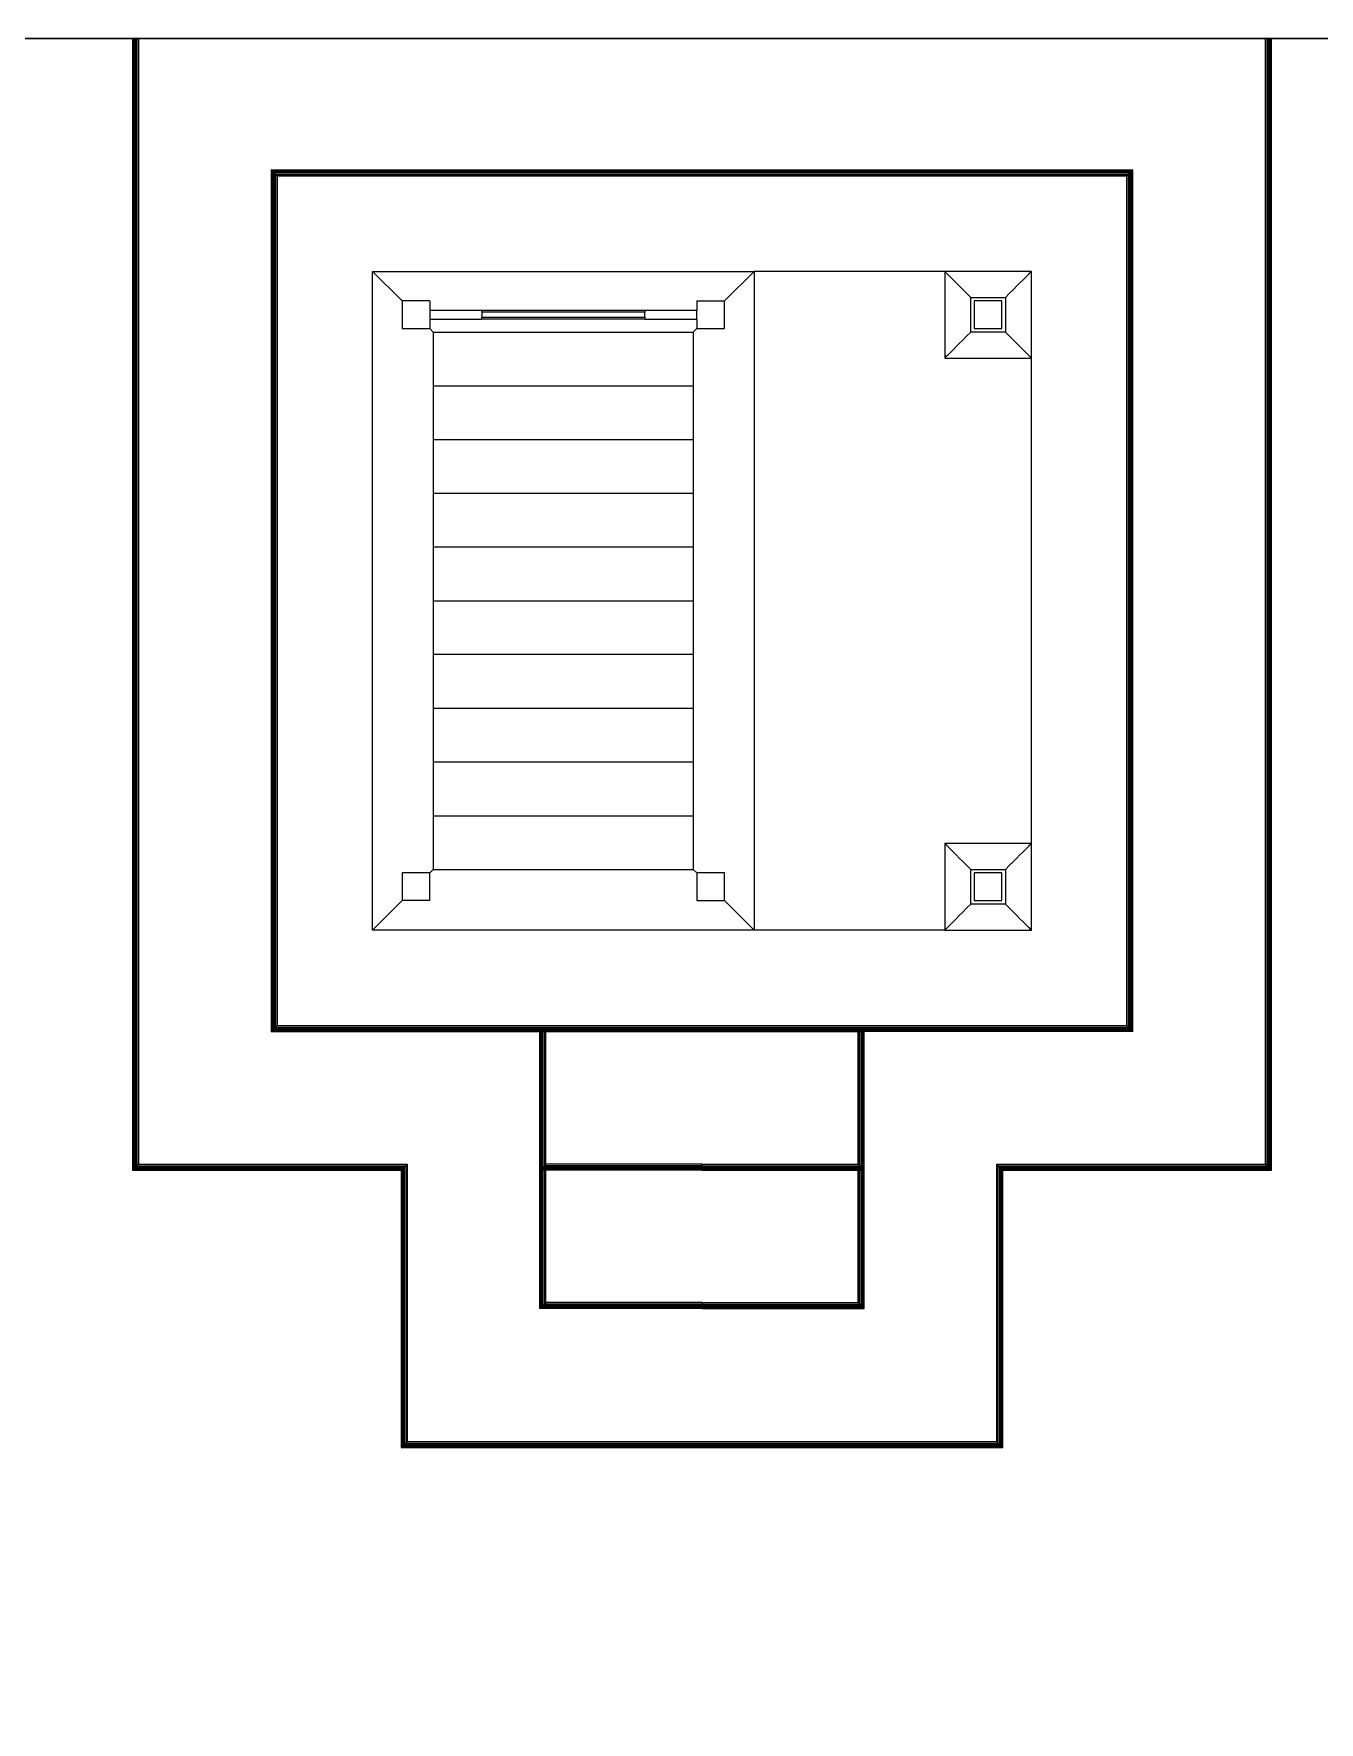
# Model space of a CAD drawing. Header units: millimetres. Extents: x -280308 to 6402717, y -14 to 2073074.
# Drawn here: x -2947 to 500, y 642607 to 647136 of the extents above; entities that cross this region are included whole.
import ezdxf

# ---------------------------------------------------------------- set-up
doc = ezdxf.new("R2010")
doc.units = ezdxf.units.MM
doc.layers.get('0').update_dxf_attribs({"lineweight": 0})
doc.layers.add('A-ALINE-6', color=117, linetype='Continuous', lineweight=9)
doc.layers.add('A-FILL-1', color=7, linetype='Continuous', lineweight=0, true_color=0x454545)
doc.layers.add('SectionCutEdges', color=7, linetype='Continuous', lineweight=35, true_color=0xa5aeb1)

# ---------------------------------------------------------------- blocks, each defined once
blk = doc.blocks.new('A$C18a5d4e7')
at = {"color": 0, "linetype": 'ByBlock', "lineweight": -2}
for p, q in [((-8.5905, 7.2), (-8.5905, 7.0508)), ((-8.59, 7.2), (-8.59, 7.0508)), ((-8.5884, 7.2), (-8.5884, 4.1664)), ((-8.5858, 7.2), (-8.5858, 4.1689)), ((-8.5824, 7.2), (-8.5824, 4.1723)), ((-8.5785, 7.2), (-8.5785, 4.1762)), ((-8.5743, 7.2), (-8.5743, 4.1805)), ((-5.5518, 4.1805), (-5.5518, 7.2)), ((-5.5476, 4.1762), (-5.5476, 7.2)), ((-5.5436, 4.1723), (-5.5436, 7.2)), ((-5.5403, 4.1689), (-5.5403, 7.2)), ((-5.5377, 4.1664), (-5.5377, 7.2)), ((-5.536, 4.1647), (-5.536, 7.2)), ((-5.5355, 7.0508), (-5.5355, 7.2)), ((-8.59, 7.0508), (-8.5905, 7.0508)), ((-8.5905, 7.0508), (-8.5905, 4.1642)), ((-8.59, 7.0508), (-8.59, 4.1647)), ((-5.5355, 4.1642), (-5.5355, 7.0508)), ((-8.2185, 6.8472), (-5.9075, 6.8472)), ((-8.2185, 6.8472), (-8.2185, 4.5362)), ((-8.218, 6.8467), (-8.2164, 6.845)), ((-8.218, 6.8467), (-5.908, 6.8467)), ((-8.218, 6.8467), (-8.218, 4.5367)), ((-8.2164, 6.845), (-8.2138, 6.8425)), ((-8.2164, 6.845), (-5.9097, 6.845)), ((-8.2164, 6.845), (-8.2164, 4.5384)), ((-8.2138, 6.8425), (-8.2104, 6.8391)), ((-8.2138, 6.8425), (-5.9123, 6.8425)), ((-8.2138, 6.8425), (-8.2138, 4.5409)), ((-8.2104, 6.8391), (-8.2065, 6.8352)), ((-8.2104, 6.8391), (-5.9156, 6.8391)), ((-8.2104, 6.8391), (-8.2104, 4.5443)), ((-5.9156, 6.8391), (-5.9196, 6.8352)), ((-5.9123, 6.8425), (-5.9156, 6.8391)), ((-5.9156, 4.5443), (-5.9156, 6.8391)), ((-5.9097, 6.845), (-5.9123, 6.8425)), ((-5.9123, 4.5409), (-5.9123, 6.8425)), ((-5.908, 6.8467), (-5.9097, 6.845)), ((-5.9097, 4.5384), (-5.9097, 6.845)), ((-5.908, 4.5367), (-5.908, 6.8467)), ((-5.9075, 4.5362), (-5.9075, 6.8472)), ((-8.2065, 6.8352), (-8.2023, 6.831)), ((-8.2065, 6.8352), (-5.9196, 6.8352)), ((-8.2065, 6.8352), (-8.2065, 4.5482)), ((-5.9238, 6.831), (-8.2023, 6.831)), ((-8.2023, 6.831), (-8.2023, 4.5525)), ((-5.9196, 6.8352), (-5.9238, 6.831)), ((-5.9238, 4.5525), (-5.9238, 6.831)), ((-5.9196, 4.5482), (-5.9196, 6.8352)), ((-7.9465, 6.5752), (-7.8675, 6.4962)), ((-7.9465, 6.5752), (-6.9235, 6.5752)), ((-7.9465, 4.8082), (-7.9465, 6.5752)), ((-7.0026, 6.4962), (-6.9235, 6.5752)), ((-6.412, 6.5752), (-6.9235, 6.5752)), ((-6.9235, 6.5752), (-6.9235, 4.8082)), ((-6.1795, 6.5752), (-6.412, 6.5752)), ((-6.4118, 6.575), (-6.412, 6.5752)), ((-6.412, 6.5752), (-6.412, 6.3427)), ((-6.4105, 6.5737), (-6.4118, 6.575)), ((-6.4082, 6.5714), (-6.4105, 6.5737)), ((-6.4048, 6.568), (-6.4082, 6.5714)), ((-6.4004, 6.5636), (-6.4048, 6.568)), ((-6.1911, 6.5636), (-6.1867, 6.568)), ((-6.1867, 6.568), (-6.1834, 6.5714)), ((-6.1834, 6.5714), (-6.181, 6.5737)), ((-6.181, 6.5737), (-6.1798, 6.575)), ((-6.1795, 6.3427), (-6.1795, 6.5752)), ((-6.3951, 6.5582), (-6.4004, 6.5636)), ((-6.3887, 6.5519), (-6.3951, 6.5582)), ((-6.3813, 6.5445), (-6.3887, 6.5519)), ((-6.3729, 6.5361), (-6.3813, 6.5445)), ((-6.3636, 6.5268), (-6.3729, 6.5361)), ((-6.3534, 6.5166), (-6.3636, 6.5268)), ((-6.2381, 6.5166), (-6.2279, 6.5268)), ((-6.2279, 6.5268), (-6.2186, 6.5361)), ((-6.2186, 6.5361), (-6.2102, 6.5445)), ((-6.2102, 6.5445), (-6.2029, 6.5519)), ((-6.2029, 6.5519), (-6.1965, 6.5582)), ((-6.1965, 6.5582), (-6.1911, 6.5636)), ((-6.3423, 6.5055), (-6.3534, 6.5166)), ((-6.3423, 6.4125), (-6.3423, 6.5055)), ((-6.3423, 6.5055), (-6.2493, 6.5055)), ((-6.2493, 6.5055), (-6.2381, 6.5166)), ((-6.2493, 6.5055), (-6.2493, 6.4125)), ((-7.2165, 6.4706), (-7.6536, 6.4706)), ((-7.2165, 6.4473), (-7.6536, 6.4473)), ((-7.7931, 6.4218), (-7.7838, 6.4125)), ((-7.7838, 6.4125), (-7.0863, 6.4125)), ((-7.7838, 6.4125), (-7.7838, 6.2683)), ((-7.0863, 6.4125), (-7.077, 6.4218)), ((-7.0863, 6.4125), (-7.0863, 6.2683)), ((-6.3636, 6.3911), (-6.3729, 6.3818)), ((-6.3534, 6.4013), (-6.3636, 6.3911)), ((-6.3423, 6.4125), (-6.3534, 6.4013)), ((-6.2493, 6.4125), (-6.3423, 6.4125)), ((-6.2493, 6.4125), (-6.2381, 6.4013)), ((-6.2381, 6.4013), (-6.2279, 6.3911)), ((-6.2279, 6.3911), (-6.2186, 6.3818)), ((-6.4118, 6.3429), (-6.412, 6.3427)), ((-6.412, 6.3427), (-6.1795, 6.3427)), ((-6.4105, 6.3442), (-6.4118, 6.3429)), ((-6.4082, 6.3465), (-6.4105, 6.3442)), ((-6.4048, 6.3499), (-6.4082, 6.3465)), ((-6.4004, 6.3543), (-6.4048, 6.3499)), ((-6.3951, 6.3597), (-6.4004, 6.3543)), ((-6.3887, 6.366), (-6.3951, 6.3597)), ((-6.3813, 6.3734), (-6.3887, 6.366)), ((-6.3729, 6.3818), (-6.3813, 6.3734)), ((-6.2186, 6.3818), (-6.2102, 6.3734)), ((-6.2102, 6.3734), (-6.2029, 6.366)), ((-6.2029, 6.366), (-6.1965, 6.3597)), ((-6.1965, 6.3597), (-6.1911, 6.3543)), ((-6.1911, 6.3543), (-6.1867, 6.3499)), ((-6.1867, 6.3499), (-6.1834, 6.3465)), ((-6.1834, 6.3465), (-6.181, 6.3442)), ((-6.181, 6.3442), (-6.1798, 6.3429)), ((-6.1798, 6.3429), (-6.1795, 6.3427)), ((-6.1795, 5.0407), (-6.1795, 6.3427)), ((-7.7838, 6.2683), (-7.0863, 6.2683)), ((-7.7838, 6.2683), (-7.7838, 6.1242)), ((-7.0863, 6.2683), (-7.0863, 6.1242)), ((-7.7838, 6.1242), (-7.0863, 6.1242)), ((-7.7838, 6.1242), (-7.7838, 5.98)), ((-7.0863, 6.1242), (-7.0863, 5.98)), ((-7.7838, 5.98), (-7.0863, 5.98)), ((-7.7838, 5.98), (-7.7838, 5.8359)), ((-7.0863, 5.98), (-7.0863, 5.8359)), ((-7.7838, 5.8359), (-7.0863, 5.8359)), ((-7.7838, 5.8359), (-7.7838, 5.6917)), ((-7.0863, 5.8359), (-7.0863, 5.6917)), ((-7.7838, 5.6917), (-7.0863, 5.6917)), ((-7.7838, 5.6917), (-7.7838, 5.5476)), ((-7.0863, 5.6917), (-7.0863, 5.5476)), ((-7.0863, 5.5476), (-7.7838, 5.5476)), ((-7.7838, 5.5476), (-7.7838, 5.4034)), ((-7.0863, 5.5476), (-7.0863, 5.4034)), ((-7.7838, 5.4034), (-7.0863, 5.4034)), ((-7.7838, 5.4034), (-7.7838, 5.2593)), ((-7.0863, 5.4034), (-7.0863, 5.2593)), ((-7.7838, 5.2593), (-7.0863, 5.2593)), ((-7.7838, 5.2593), (-7.7838, 5.1151)), ((-7.0863, 5.2593), (-7.0863, 5.1151)), ((-7.7838, 5.1151), (-7.0863, 5.1151)), ((-7.7838, 5.1151), (-7.7838, 4.971)), ((-7.0863, 5.1151), (-7.0863, 4.971)), ((-6.1795, 5.0407), (-6.412, 5.0407)), ((-6.4118, 5.0405), (-6.412, 5.0407)), ((-6.412, 5.0407), (-6.412, 4.8082)), ((-6.4105, 5.0392), (-6.4118, 5.0405)), ((-6.4082, 5.0369), (-6.4105, 5.0392)), ((-6.4048, 5.0335), (-6.4082, 5.0369)), ((-6.4004, 5.0291), (-6.4048, 5.0335)), ((-6.3951, 5.0237), (-6.4004, 5.0291)), ((-6.1965, 5.0237), (-6.1911, 5.0291)), ((-6.1911, 5.0291), (-6.1867, 5.0335)), ((-6.1867, 5.0335), (-6.1834, 5.0369)), ((-6.1834, 5.0369), (-6.181, 5.0392)), ((-6.181, 5.0392), (-6.1798, 5.0405)), ((-6.1798, 5.0405), (-6.1795, 5.0407)), ((-6.1795, 4.8082), (-6.1795, 5.0407)), ((-6.3887, 5.0174), (-6.3951, 5.0237)), ((-6.3813, 5.01), (-6.3887, 5.0174)), ((-6.3729, 5.0016), (-6.3813, 5.01)), ((-6.3636, 4.9923), (-6.3729, 5.0016)), ((-6.3534, 4.9821), (-6.3636, 4.9923)), ((-6.3423, 4.971), (-6.3534, 4.9821)), ((-6.2493, 4.971), (-6.2381, 4.9821)), ((-6.2381, 4.9821), (-6.2279, 4.9923)), ((-6.2279, 4.9923), (-6.2186, 5.0016)), ((-6.2186, 5.0016), (-6.2102, 5.01)), ((-6.2102, 5.01), (-6.2029, 5.0174)), ((-6.2029, 5.0174), (-6.1965, 5.0237)), ((-7.7838, 4.971), (-7.7931, 4.9617)), ((-7.7838, 4.971), (-7.0863, 4.971)), ((-7.077, 4.9617), (-7.0863, 4.971)), ((-7.0026, 4.9617), (-7.077, 4.9617)), ((-7.077, 4.9617), (-7.077, 4.8873)), ((-7.0026, 4.8873), (-7.0026, 4.9617)), ((-6.3423, 4.971), (-6.2493, 4.971)), ((-6.3423, 4.878), (-6.3423, 4.971)), ((-6.2493, 4.971), (-6.2493, 4.878)), ((-7.8675, 4.8873), (-7.9465, 4.8082)), ((-7.077, 4.8873), (-7.0026, 4.8873)), ((-6.9235, 4.8082), (-7.0026, 4.8873)), ((-6.3729, 4.8473), (-6.3813, 4.8389)), ((-6.3636, 4.8566), (-6.3729, 4.8473)), ((-6.3534, 4.8668), (-6.3636, 4.8566)), ((-6.3423, 4.878), (-6.3534, 4.8668)), ((-6.2493, 4.878), (-6.3423, 4.878)), ((-6.2493, 4.878), (-6.2381, 4.8668)), ((-6.2381, 4.8668), (-6.2279, 4.8566)), ((-6.2279, 4.8566), (-6.2186, 4.8473)), ((-6.2186, 4.8473), (-6.2102, 4.8389)), ((-6.9235, 4.8082), (-7.9465, 4.8082)), ((-6.412, 4.8082), (-6.9235, 4.8082)), ((-6.4118, 4.8084), (-6.412, 4.8082)), ((-6.412, 4.8082), (-6.1795, 4.8082)), ((-6.4105, 4.8097), (-6.4118, 4.8084)), ((-6.4082, 4.812), (-6.4105, 4.8097)), ((-6.4048, 4.8154), (-6.4082, 4.812)), ((-6.4004, 4.8198), (-6.4048, 4.8154)), ((-6.3951, 4.8252), (-6.4004, 4.8198)), ((-6.3887, 4.8315), (-6.3951, 4.8252)), ((-6.3813, 4.8389), (-6.3887, 4.8315)), ((-6.2102, 4.8389), (-6.2029, 4.8315)), ((-6.2029, 4.8315), (-6.1965, 4.8252)), ((-6.1965, 4.8252), (-6.1911, 4.8198)), ((-6.1911, 4.8198), (-6.1867, 4.8154)), ((-6.1867, 4.8154), (-6.1834, 4.812)), ((-6.1834, 4.812), (-6.181, 4.8097)), ((-6.181, 4.8097), (-6.1798, 4.8084)), ((-8.2185, 4.5362), (-7.4978, 4.5362)), ((-8.218, 4.5367), (-8.2164, 4.5384)), ((-8.218, 4.5367), (-7.4978, 4.5367)), ((-8.2164, 4.5384), (-8.2138, 4.5409)), ((-8.2164, 4.5384), (-5.9097, 4.5384)), ((-8.2138, 4.5409), (-8.2104, 4.5443)), ((-8.2138, 4.5409), (-5.9123, 4.5409)), ((-8.2104, 4.5443), (-8.2065, 4.5482)), ((-8.2104, 4.5443), (-5.9156, 4.5443)), ((-8.2065, 4.5482), (-8.2023, 4.5525)), ((-8.2065, 4.5482), (-5.9196, 4.5482)), ((-8.2023, 4.5525), (-5.9238, 4.5525)), ((-7.4978, 4.5362), (-7.4978, 4.5367)), ((-7.4978, 4.5367), (-7.4972, 4.5367)), ((-7.4978, 4.1642), (-7.4978, 4.5362)), ((-7.4978, 4.5362), (-7.4972, 4.5362)), ((-7.4972, 4.5362), (-7.4972, 4.5367)), ((-7.4972, 4.5367), (-7.4956, 4.5367)), ((-7.4972, 4.1647), (-7.4972, 4.5362)), ((-7.4972, 4.5362), (-7.4956, 4.5362)), ((-7.4956, 4.5362), (-7.4956, 4.5367)), ((-7.4956, 4.5367), (-7.493, 4.5367)), ((-7.4956, 4.1664), (-7.4956, 4.5362)), ((-7.4956, 4.5362), (-7.493, 4.5362)), ((-7.493, 4.5362), (-7.493, 4.5367)), ((-7.493, 4.5367), (-7.4897, 4.5367)), ((-7.493, 4.1689), (-7.493, 4.5362)), ((-7.493, 4.5362), (-7.4897, 4.5362)), ((-7.4897, 4.5362), (-7.4897, 4.5367)), ((-7.4897, 4.5367), (-7.4857, 4.5367)), ((-7.4897, 4.1723), (-7.4897, 4.5362)), ((-7.4897, 4.5362), (-7.4857, 4.5362)), ((-7.4857, 4.5362), (-7.4857, 4.5367)), ((-7.4857, 4.5367), (-7.4815, 4.5367)), ((-7.4857, 4.1762), (-7.4857, 4.5362)), ((-7.4857, 4.5362), (-7.4815, 4.5362)), ((-7.4815, 4.5362), (-7.4815, 4.5367)), ((-7.4815, 4.5367), (-6.6445, 4.5367)), ((-7.4815, 4.1805), (-7.4815, 4.5362)), ((-7.4815, 4.5362), (-6.6445, 4.5362)), ((-6.6445, 4.5362), (-6.6445, 4.5367)), ((-6.6445, 4.5367), (-6.6403, 4.5367)), ((-6.6445, 4.1805), (-6.6445, 4.5362)), ((-6.6445, 4.5362), (-6.6403, 4.5362)), ((-6.6403, 4.5362), (-6.6403, 4.5367)), ((-6.6403, 4.5367), (-6.6364, 4.5367)), ((-6.6403, 4.1762), (-6.6403, 4.5362)), ((-6.6403, 4.5362), (-6.6364, 4.5362)), ((-6.6364, 4.5362), (-6.6364, 4.5367)), ((-6.6364, 4.5367), (-6.633, 4.5367)), ((-6.6364, 4.1723), (-6.6364, 4.5362)), ((-6.6364, 4.5362), (-6.633, 4.5362)), ((-6.633, 4.5362), (-6.633, 4.5367)), ((-6.633, 4.5367), (-6.6304, 4.5367)), ((-6.633, 4.1689), (-6.633, 4.5362)), ((-6.633, 4.5362), (-6.6304, 4.5362)), ((-6.6304, 4.5362), (-6.6304, 4.5367)), ((-6.6304, 4.5367), (-6.6288, 4.5367)), ((-6.6304, 4.1664), (-6.6304, 4.5362)), ((-6.6304, 4.5362), (-6.6288, 4.5362)), ((-6.6288, 4.5362), (-6.6288, 4.5367)), ((-6.6288, 4.5367), (-6.6282, 4.5367)), ((-6.6288, 4.1813), (-6.6288, 4.5362)), ((-6.6288, 4.5362), (-6.6282, 4.5362)), ((-6.6282, 4.5362), (-6.6282, 4.5367)), ((-5.908, 4.5367), (-6.6282, 4.5367)), ((-6.6282, 4.1813), (-6.6282, 4.5362)), ((-5.9075, 4.5362), (-6.6282, 4.5362)), ((-5.9196, 4.5482), (-5.9238, 4.5525)), ((-5.9156, 4.5443), (-5.9196, 4.5482)), ((-5.9123, 4.5409), (-5.9156, 4.5443)), ((-5.9097, 4.5384), (-5.9123, 4.5409)), ((-5.908, 4.5367), (-5.9097, 4.5384)), ((-8.5858, 4.1689), (-8.5884, 4.1664)), ((-8.5824, 4.1723), (-8.5858, 4.1689)), ((-8.5858, 4.1689), (-7.865, 4.1689)), ((-8.5785, 4.1762), (-8.5824, 4.1723)), ((-8.5824, 4.1723), (-7.8617, 4.1723)), ((-8.5743, 4.1805), (-8.5785, 4.1762)), ((-8.5785, 4.1762), (-7.8577, 4.1762)), ((-8.5743, 4.1805), (-7.8535, 4.1805)), ((-7.865, 4.1689), (-7.8676, 4.1664)), ((-7.8617, 4.1723), (-7.865, 4.1689)), ((-7.865, 4.1689), (-7.865, 3.4249)), ((-7.8577, 4.1762), (-7.8617, 4.1723)), ((-7.8617, 4.1723), (-7.8617, 3.4283)), ((-7.8535, 4.1805), (-7.8577, 4.1762)), ((-7.8577, 4.1762), (-7.8577, 3.4322)), ((-7.8535, 4.1805), (-7.8535, 3.4365)), ((-7.4956, 4.1664), (-7.493, 4.1689)), ((-7.493, 4.1689), (-7.4897, 4.1723)), ((-7.063, 4.1689), (-7.493, 4.1689)), ((-7.4897, 4.1723), (-7.4857, 4.1762)), ((-7.063, 4.1723), (-7.4897, 4.1723)), ((-7.4857, 4.1762), (-7.4815, 4.1805)), ((-7.063, 4.1762), (-7.4857, 4.1762)), ((-7.063, 4.1805), (-7.4815, 4.1805)), ((-7.063, 4.1805), (-6.6445, 4.1805)), ((-7.063, 4.1762), (-7.063, 4.1805)), ((-7.063, 4.1762), (-6.6403, 4.1762)), ((-7.063, 4.1723), (-7.063, 4.1762)), ((-7.063, 4.1723), (-6.6364, 4.1723)), ((-7.063, 4.1689), (-7.063, 4.1723)), ((-7.063, 4.1689), (-6.633, 4.1689)), ((-7.063, 4.1664), (-7.063, 4.1689)), ((-6.6445, 4.1805), (-6.6403, 4.1762)), ((-6.6403, 4.1762), (-6.6364, 4.1723)), ((-6.6364, 4.1723), (-6.633, 4.1689)), ((-6.633, 4.1689), (-6.6304, 4.1664)), ((-6.6282, 4.1813), (-6.6288, 4.1813)), ((-6.6288, 4.1647), (-6.6288, 4.1813)), ((-6.6282, 4.1642), (-6.6282, 4.1813)), ((-6.2725, 3.4365), (-6.2725, 4.1805)), ((-6.2725, 4.1805), (-6.2683, 4.1762)), ((-6.2725, 4.1805), (-5.5518, 4.1805)), ((-6.2683, 3.4322), (-6.2683, 4.1762)), ((-6.2683, 4.1762), (-6.2644, 4.1723)), ((-6.2683, 4.1762), (-5.5476, 4.1762)), ((-6.2644, 3.4283), (-6.2644, 4.1723)), ((-6.2644, 4.1723), (-6.261, 4.1689)), ((-6.2644, 4.1723), (-5.5436, 4.1723)), ((-6.261, 3.4249), (-6.261, 4.1689)), ((-6.261, 4.1689), (-6.2584, 4.1664)), ((-6.261, 4.1689), (-5.5403, 4.1689)), ((-5.5518, 4.1805), (-5.5476, 4.1762)), ((-5.5476, 4.1762), (-5.5436, 4.1723)), ((-5.5436, 4.1723), (-5.5403, 4.1689)), ((-5.5403, 4.1689), (-5.5377, 4.1664)), ((-8.59, 4.1647), (-8.5905, 4.1642)), ((-8.5905, 4.1642), (-7.8698, 4.1642)), ((-8.5884, 4.1664), (-8.59, 4.1647)), ((-8.59, 4.1647), (-7.8692, 4.1647)), ((-8.5884, 4.1664), (-7.8676, 4.1664)), ((-7.8692, 4.1647), (-7.8698, 4.1642)), ((-7.8698, 4.1642), (-7.8698, 3.4202)), ((-7.8676, 4.1664), (-7.8692, 4.1647)), ((-7.8692, 4.1647), (-7.8692, 3.4207)), ((-7.8676, 4.1664), (-7.8676, 3.4224)), ((-7.4978, 4.1642), (-7.4972, 4.1647)), ((-7.4978, 3.793), (-7.4978, 4.1642)), ((-7.4972, 4.1642), (-7.4978, 4.1642)), ((-7.4972, 4.1647), (-7.4956, 4.1664)), ((-7.063, 4.1647), (-7.4972, 4.1647)), ((-7.4972, 3.7936), (-7.4972, 4.1642)), ((-7.4956, 4.1642), (-7.4972, 4.1642)), ((-7.063, 4.1664), (-7.4956, 4.1664)), ((-7.4956, 3.7952), (-7.4956, 4.1642)), ((-7.493, 4.1642), (-7.4956, 4.1642)), ((-7.493, 3.7978), (-7.493, 4.1642)), ((-7.4897, 4.1642), (-7.493, 4.1642)), ((-7.4897, 3.8011), (-7.4897, 4.1642)), ((-7.4857, 4.1642), (-7.4897, 4.1642)), ((-7.4857, 3.8051), (-7.4857, 4.1642)), ((-7.4815, 4.1642), (-7.4857, 4.1642)), ((-7.4815, 3.8093), (-7.4815, 4.1642)), ((-7.063, 4.1642), (-7.4815, 4.1642)), ((-7.063, 4.1664), (-6.6304, 4.1664)), ((-7.063, 4.1647), (-7.063, 4.1664)), ((-7.063, 4.1647), (-6.6288, 4.1647)), ((-7.063, 4.1642), (-7.063, 4.1647)), ((-7.063, 4.1642), (-6.6445, 4.1642)), ((-6.6445, 3.8093), (-6.6445, 4.1642)), ((-6.6445, 4.1642), (-6.6403, 4.1642)), ((-6.6403, 3.8051), (-6.6403, 4.1642)), ((-6.6403, 4.1642), (-6.6364, 4.1642)), ((-6.6364, 3.8011), (-6.6364, 4.1642)), ((-6.6364, 4.1642), (-6.633, 4.1642)), ((-6.633, 3.7978), (-6.633, 4.1642)), ((-6.633, 4.1642), (-6.6304, 4.1642)), ((-6.6304, 4.1664), (-6.6288, 4.1647)), ((-6.6304, 3.7952), (-6.6304, 4.1642)), ((-6.6304, 4.1642), (-6.6288, 4.1642)), ((-6.6288, 4.1647), (-6.6282, 4.1642)), ((-6.6288, 3.7936), (-6.6288, 4.1642)), ((-6.6288, 4.1642), (-6.6282, 4.1642)), ((-6.6282, 3.793), (-6.6282, 4.1642)), ((-6.2584, 3.4224), (-6.2584, 4.1664)), ((-6.2584, 4.1664), (-6.2568, 4.1647)), ((-6.2584, 4.1664), (-5.5377, 4.1664)), ((-6.2568, 3.4207), (-6.2568, 4.1647)), ((-6.2568, 4.1647), (-6.2562, 4.1642)), ((-6.2568, 4.1647), (-5.536, 4.1647)), ((-6.2562, 3.4202), (-6.2562, 4.1642)), ((-6.2562, 4.1642), (-5.5355, 4.1642)), ((-5.5377, 4.1664), (-5.536, 4.1647)), ((-5.536, 4.1647), (-5.5355, 4.1642)), ((-7.4857, 3.8051), (-7.4897, 3.8011)), ((-7.4815, 3.8093), (-7.4857, 3.8051)), ((-7.063, 3.8051), (-7.4857, 3.8051)), ((-7.063, 3.8093), (-7.4815, 3.8093)), ((-7.063, 3.8093), (-6.6445, 3.8093)), ((-7.063, 3.8093), (-7.063, 3.8051)), ((-7.063, 3.8051), (-7.063, 3.8011)), ((-7.063, 3.8051), (-6.6403, 3.8051)), ((-6.6445, 3.8093), (-6.6403, 3.8051)), ((-6.6403, 3.8051), (-6.6364, 3.8011)), ((-7.4972, 3.7936), (-7.4978, 3.793)), ((-7.063, 3.793), (-7.4978, 3.793)), ((-7.4956, 3.7952), (-7.4972, 3.7936)), ((-7.063, 3.7936), (-7.4972, 3.7936)), ((-7.493, 3.7978), (-7.4956, 3.7952)), ((-7.063, 3.7952), (-7.4956, 3.7952)), ((-7.4897, 3.8011), (-7.493, 3.7978)), ((-7.063, 3.7978), (-7.493, 3.7978)), ((-7.063, 3.8011), (-7.4897, 3.8011)), ((-7.063, 3.8011), (-7.063, 3.7978)), ((-7.063, 3.8011), (-6.6364, 3.8011)), ((-7.063, 3.7978), (-7.063, 3.7952)), ((-7.063, 3.7978), (-6.633, 3.7978)), ((-7.063, 3.7952), (-7.063, 3.7936)), ((-7.063, 3.7952), (-6.6304, 3.7952)), ((-7.063, 3.7936), (-7.063, 3.793)), ((-7.063, 3.7936), (-6.6288, 3.7936)), ((-7.063, 3.793), (-6.6282, 3.793)), ((-6.6364, 3.8011), (-6.633, 3.7978)), ((-6.633, 3.7978), (-6.6304, 3.7952)), ((-6.6304, 3.7952), (-6.6288, 3.7936)), ((-6.6288, 3.7936), (-6.6282, 3.793)), ((-7.8692, 3.4207), (-7.8698, 3.4202)), ((-7.8698, 3.4202), (-6.2562, 3.4202)), ((-7.8676, 3.4224), (-7.8692, 3.4207)), ((-7.8692, 3.4207), (-6.2568, 3.4207)), ((-7.865, 3.4249), (-7.8676, 3.4224)), ((-7.8676, 3.4224), (-6.2584, 3.4224)), ((-7.8617, 3.4283), (-7.865, 3.4249)), ((-7.865, 3.4249), (-6.261, 3.4249)), ((-7.8577, 3.4322), (-7.8617, 3.4283)), ((-7.8617, 3.4283), (-6.2644, 3.4283)), ((-7.8535, 3.4365), (-7.8577, 3.4322)), ((-7.8577, 3.4322), (-6.2683, 3.4322)), ((-7.8535, 3.4365), (-6.2725, 3.4365)), ((-6.2725, 3.4365), (-6.2683, 3.4322)), ((-6.2683, 3.4322), (-6.2644, 3.4283)), ((-6.2644, 3.4283), (-6.261, 3.4249)), ((-6.261, 3.4249), (-6.2584, 3.4224)), ((-6.2584, 3.4224), (-6.2568, 3.4207)), ((-6.2568, 3.4207), (-6.2562, 3.4202))]:
    blk.add_line(p, q, dxfattribs=at)
at = {"layer": 'SectionCutEdges', "color": 0, "linetype": 'ByBlock', "lineweight": -2}
for p, q in [((-8.5905, 7.2), (-8.59, 7.2)), ((-8.59, 7.2), (-8.5884, 7.2)), ((-8.59, 7.2), (-5.5518, 7.2)), ((-8.5884, 7.2), (-8.5858, 7.2)), ((-8.5858, 7.2), (-8.5824, 7.2)), ((-8.5824, 7.2), (-8.5785, 7.2)), ((-8.5785, 7.2), (-8.5743, 7.2)), ((-5.5518, 7.2), (-5.5476, 7.2)), ((-5.5476, 7.2), (-5.5436, 7.2)), ((-5.5436, 7.2), (-5.5403, 7.2)), ((-5.5403, 7.2), (-5.5377, 7.2)), ((-5.5377, 7.2), (-5.536, 7.2)), ((-5.536, 7.2), (-5.5355, 7.2)), ((-5.5355, 7.2), (-5.0216, 7.2)), ((-7.7931, 6.4962), (-7.8675, 6.4962)), ((-7.8675, 6.4962), (-7.8675, 6.4218)), ((-7.7931, 6.4962), (-7.7931, 6.4706)), ((-7.077, 6.4962), (-7.077, 6.4706)), ((-7.077, 6.4962), (-7.0026, 6.4962)), ((-7.0026, 6.4218), (-7.0026, 6.4962)), ((-6.2586, 6.4962), (-6.333, 6.4962)), ((-6.333, 6.4962), (-6.333, 6.4218)), ((-6.2586, 6.4218), (-6.2586, 6.4962)), ((-7.6536, 6.4706), (-7.7931, 6.4706)), ((-7.7931, 6.4706), (-7.7931, 6.4473)), ((-7.7931, 6.4473), (-7.6536, 6.4473)), ((-7.7931, 6.4473), (-7.7931, 6.4218)), ((-7.6536, 6.4659), (-7.6536, 6.4706)), ((-7.2165, 6.4659), (-7.6536, 6.4659)), ((-7.6536, 6.4659), (-7.6536, 6.452)), ((-7.6536, 6.4473), (-7.6536, 6.452)), ((-7.6536, 6.452), (-7.2165, 6.452)), ((-7.077, 6.4706), (-7.2165, 6.4706)), ((-7.2165, 6.4706), (-7.2165, 6.4659)), ((-7.2165, 6.452), (-7.2165, 6.4659)), ((-7.2165, 6.452), (-7.2165, 6.4473)), ((-7.2165, 6.4473), (-7.077, 6.4473)), ((-7.077, 6.4473), (-7.077, 6.4706)), ((-7.077, 6.4473), (-7.077, 6.4218)), ((-7.8675, 6.4218), (-7.7931, 6.4218)), ((-7.077, 6.4218), (-7.0026, 6.4218)), ((-6.333, 6.4218), (-6.2586, 6.4218)), ((-7.8675, 4.9617), (-7.8675, 4.8873)), ((-7.7931, 4.9617), (-7.8675, 4.9617)), ((-7.7931, 4.8873), (-7.7931, 4.9617)), ((-6.2586, 4.9617), (-6.333, 4.9617)), ((-6.333, 4.9617), (-6.333, 4.8873)), ((-6.2586, 4.8873), (-6.2586, 4.9617)), ((-7.7931, 4.8873), (-7.8675, 4.8873)), ((-6.333, 4.8873), (-6.2586, 4.8873))]:
    blk.add_line(p, q, dxfattribs=at)
blk = doc.blocks.new('A$C52fb07ff')
at = {"layer": 'A-ALINE-6'}
for points in [[(27922.8, -1672), (51922.8, -1672), (51922.8, -1822), (27922.8, -1822)], [(42222.8, -1822), (51922.8, -1822), (51922.8, -9022), (42222.8, -9022)]]:
    blk.add_lwpolyline(points, close=True, dxfattribs=at)
at = {"layer": 'A-FILL-1', "ltscale": 0.25, "xscale": 1000, "yscale": 1000, "zscale": 1000}
blk.add_blockref('A$C18a5d4e7', (51922.8, -9022), dxfattribs=at)
blk = doc.blocks.new('aa')
at = {"ltscale": 0.25}
blk.add_blockref('A$C52fb07ff', (-46014.9, 648945.2), dxfattribs=at)

msp = doc.modelspace()

# ---------------------------------------------------------------- block references
msp.add_blockref('aa', (0, 0))

doc.saveas('drawing.dxf')
